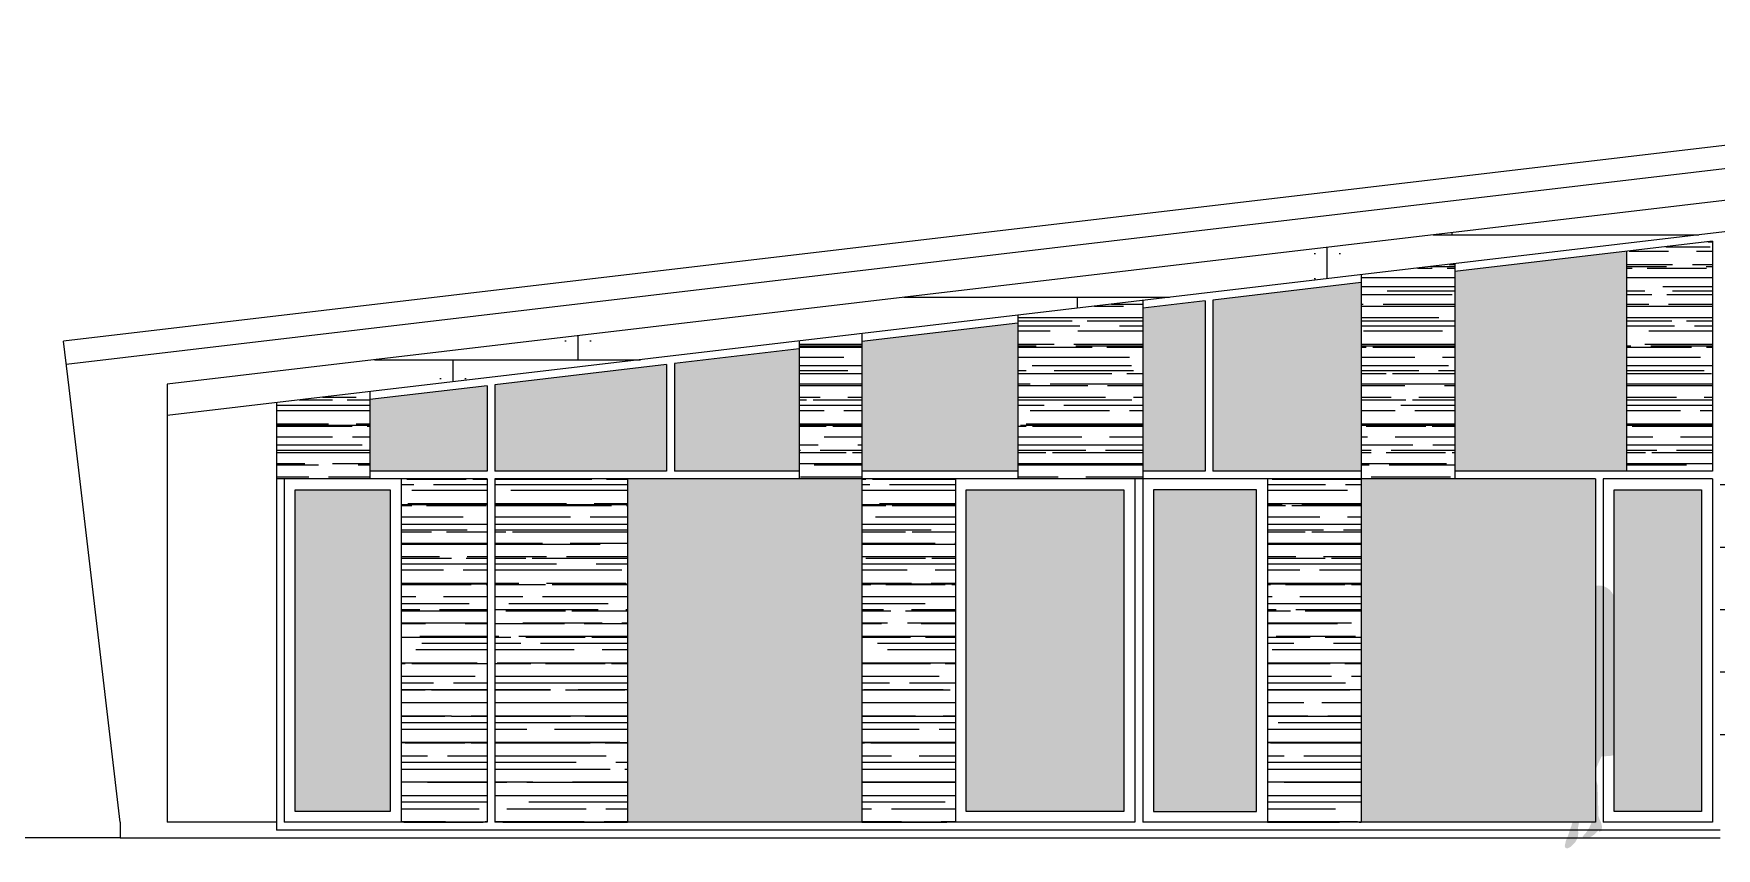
# Model space of a CAD drawing. Header units: millimetres. Extents: x 589 to 1175, y -455 to -172.
# Drawn here: x 1029.31 to 1040.09, y -344.65 to -339.43 of the extents above; entities that cross this region are included whole.
import ezdxf

# ---------------------------------------------------------------- set-up
doc = ezdxf.new("R2010")
doc.units = ezdxf.units.MM
doc.layers.add('FLOATING-WINDOWS', color=2, linetype='Continuous', plot=False)
for name, color, linetype in [('pohled', 4, 'Continuous'), ('SRAFA', 251, 'Continuous'), ('srafa fasada', 253, 'Continuous'), ('stafaz', 252, 'Continuous'), ('ZDIVO', 1, 'Continuous')]:
    doc.layers.add(name, color=color, linetype=linetype)
pattern_1 = [(0, (0, 1.21553), (0.2794, 0.127), [1.905, -0.254, 0.635, -0.127]), (0, (0.16891, 1.27903), (-0.127, 0.16891), [0.381, -0.04191, 0.762, -0.09525]), (0, (0.0635, 1.32348), (0.6604, 0.08509), [1.016, -0.1778, 0.508, -0.127])]

msp = doc.modelspace()

# ---------------------------------------------------------------- hatches: boundary and pattern name
at = {"layer": 'FLOATING-WINDOWS'}
h = msp.add_hatch(dxfattribs=at)
h.set_pattern_fill('WOODS_BOARD_WIDENAILS', color=256, scale=0.2, style=0, pattern_type=2)
h.set_pattern_definition([(0, (0, 0.08), (0, 0.4), []), (90, (0, 0.08), (-0.8, 0.8), [0.4, -2.8]), (90, (0.08, 0.2), (-0.8, 0.8), [0, -0.16, 0, -3.04]), (90, (3.12, 0.2), (-0.8, 0.8), [0, -0.16, 0, -3.04]), (90, (1.6, 0.48), (-0.8, 0.8), [0.4, -2.8]), (90, (1.52, 0.6), (-0.8, 0.8), [0, -0.16, 0, -3.04]), (90, (1.68, 0.6), (-0.8, 0.8), [0, -0.16, 0, -3.04])])
h.paths.add_polyline_path([(1046.218, -339.783), (1030.168, -341.676), (1030.168, -341.877), (1044.418, -340.196), (1044.418, -342.283), (1040.718, -342.283), (1040.118, -342.283), (1040.118, -343.783), (1042.218, -343.783), (1042.549, -344.141), (1046.218, -343.233)])
h.paths.add_polyline_path([(1040.118, -344.149), (1042.549, -344.149), (1042.549, -344.141), (1042.218, -343.783), (1040.118, -343.783)])
at = {"layer": 'SRAFA'}
h = msp.add_hatch(dxfattribs=at)
h.set_pattern_fill('AR-RROOF', color=256, scale=0.005, style=0)
h.set_pattern_definition(pattern_1)
h.paths.add_polyline_path([(1040.068, -342.233), (1040.068, -340.76), (1039.518, -340.825), (1039.518, -342.233)])
h = msp.add_hatch(dxfattribs=at)
h.set_pattern_fill('AR-RROOF', color=256, scale=0.005, style=0)
h.set_pattern_definition(pattern_1)
h.paths.add_polyline_path([(1038.418, -340.904), (1037.818, -340.975), (1037.818, -342.283), (1038.418, -342.283)])
h = msp.add_hatch(dxfattribs=at)
h.set_pattern_fill('AR-RROOF', color=256, scale=0.005, style=0)
h.set_pattern_definition(pattern_1)
h.paths.add_polyline_path([(1035.618, -342.283), (1036.418, -342.283), (1036.418, -341.14), (1035.618, -341.234)])
h = msp.add_hatch(dxfattribs=at)
h.set_pattern_fill('AR-RROOF', color=256, scale=0.005, style=0)
h.set_pattern_definition(pattern_1)
h.paths.add_polyline_path([(1034.218, -342.283), (1034.618, -342.283), (1034.618, -341.352), (1034.218, -341.399)])
h = msp.add_hatch(dxfattribs=at)
h.set_pattern_fill('AR-RROOF', color=256, scale=0.005, style=0)
h.set_pattern_definition(pattern_1)
h.paths.add_polyline_path([(1031.468, -342.283), (1031.468, -341.724), (1030.868, -341.794), (1030.868, -342.283)])
h = msp.add_hatch(dxfattribs=at)
h.set_pattern_fill('AR-RROOF', color=256, scale=0.005, style=0)
h.set_pattern_definition(pattern_1)
h.paths.add_polyline_path([(1032.218, -344.483), (1032.218, -342.283), (1031.668, -342.283), (1031.668, -344.483)])
h = msp.add_hatch(dxfattribs=at)
h.set_pattern_fill('AR-RROOF', color=256, scale=0.005, style=0)
h.set_pattern_definition(pattern_1)
h.paths.add_polyline_path([(1037.818, -342.283), (1037.218, -342.283), (1037.218, -344.483), (1037.818, -344.483)])
h.paths.add_polyline_path([(1034.618, -344.483), (1035.218, -344.483), (1035.218, -342.283), (1034.618, -342.283)])
h.paths.add_polyline_path([(1033.118, -342.283), (1032.268, -342.283), (1032.268, -344.483), (1033.118, -344.483)])
at = {"layer": 'srafa fasada'}
h = msp.add_hatch(color=256, dxfattribs=at)
h.paths.add_polyline_path([(1030.988, -344.413), (1031.598, -344.413), (1031.598, -342.353), (1030.988, -342.353)])
h.paths.add_polyline_path([(1032.218, -342.233), (1032.218, -341.686), (1031.468, -341.774), (1031.468, -342.233)])
h.paths.add_polyline_path([(1033.368, -341.55), (1032.268, -341.68), (1032.268, -342.233), (1033.368, -342.233)])
h.paths.add_polyline_path([(1033.418, -341.544), (1033.418, -342.233), (1034.218, -342.233), (1034.218, -341.45)])
h.paths.add_polyline_path([(1033.118, -342.283), (1033.118, -344.483), (1034.618, -344.483), (1034.618, -342.283)])
h.paths.add_polyline_path([(1035.618, -342.233), (1035.618, -341.285), (1034.618, -341.403), (1034.618, -342.233)])
h.paths.add_polyline_path([(1035.288, -344.413), (1036.298, -344.413), (1036.298, -342.353), (1035.288, -342.353)])
h.paths.add_polyline_path([(1036.488, -344.413), (1037.148, -344.413), (1037.148, -342.353), (1036.488, -342.353)])
h.paths.add_polyline_path([(1036.818, -341.143), (1036.418, -341.19), (1036.418, -342.233), (1036.818, -342.233)])
h.paths.add_polyline_path([(1036.868, -342.233), (1037.818, -342.233), (1037.818, -341.025), (1036.868, -341.137)])
h.paths.add_polyline_path([(1038.418, -342.233), (1039.518, -342.233), (1039.518, -340.825), (1038.418, -340.954)])
h.paths.add_polyline_path([(1037.818, -342.283), (1037.818, -344.483), (1039.318, -344.483), (1039.318, -342.283)])
h.paths.add_polyline_path([(1039.438, -344.413), (1039.998, -344.413), (1039.998, -342.353), (1039.438, -342.353)])
h.paths.add_polyline_path([(1040.718, -342.233), (1041.618, -342.233), (1041.618, -340.577), (1040.718, -340.683)])
h.paths.add_polyline_path([(1041.668, -342.233), (1042.218, -342.233), (1042.218, -340.506), (1041.668, -340.571)])
h.paths.add_polyline_path([(1043.168, -342.233), (1044.368, -342.233), (1044.368, -340.253), (1043.168, -340.394)])
at = {"layer": 'stafaz'}
h = msp.add_hatch(color=256, dxfattribs=at)
h.paths.add_polyline_path([(1039.532, -343.553, 0.054027), (1039.551, -343.544), (1039.547, -343.336), (1039.543, -343.316), (1039.537, -343.296), (1039.519, -343.281), (1039.503, -343.272), (1039.484, -343.263), (1039.458, -343.24, 0.136197), (1039.471, -343.222, -0.498904), (1039.447, -343.196), (1039.449, -343.17), (1039.448, -343.132), (1039.448, -343.096), (1039.439, -343.044, 0.404561), (1039.318, -342.968), (1039.287, -342.977), (1039.266, -342.985), (1039.249, -342.992, 0.308564), (1039.237, -343.016), (1039.235, -343.05, 0.226032), (1039.218, -343.179, 0.275385), (1039.281, -343.211), (1039.264, -343.218), (1039.23, -343.246), (1039.202, -343.255), (1039.179, -343.267), (1039.174, -343.271), (1039.138, -343.337), (1039.058, -343.315), (1039.094, -343.474), (1039.093, -343.475, -0.154794), (1039.081, -343.491), (1039.06, -343.496, 0.353168), (1039.05, -343.577, 0.304001), (1039.094, -343.559), (1039.102, -343.56), (1039.112, -343.559), (1039.13, -343.552), (1039.148, -343.543), (1039.157, -343.541), (1039.184, -343.546), (1039.17, -343.624), (1039.181, -343.63), (1039.173, -343.703), (1039.174, -343.784), (1039.177, -343.875), (1039.181, -344.045), (1039.225, -344.044), (1039.216, -344.121), (1039.22, -344.139), (1039.227, -344.156), (1039.233, -344.172, 0.097557), (1039.185, -344.345, 0.02378), (1039.175, -344.449, -0.091929), (1039.159, -344.521), (1039.143, -344.569), (1039.13, -344.598), (1039.123, -344.63, 0.669691), (1039.144, -344.648, -0.031235), (1039.148, -344.646), (1039.159, -344.641), (1039.188, -344.613), (1039.205, -344.582), (1039.209, -344.552, 1.077293), (1039.208, -344.551, -0.900826), (1039.209, -344.551, -0.114259), (1039.21, -344.502, -0.037028), (1039.217, -344.471, -0.07305), (1039.236, -344.405, 0.024445), (1039.272, -344.328), (1039.282, -344.357), (1039.291, -344.4), (1039.298, -344.433), (1039.299, -344.463), (1039.29, -344.493), (1039.279, -344.518), (1039.264, -344.542), (1039.25, -344.559), (1039.238, -344.572), (1039.237, -344.576), (1039.24, -344.583), (1039.25, -344.588), (1039.284, -344.579), (1039.311, -344.562), (1039.343, -344.528), (1039.342, -344.544), (1039.359, -344.537), (1039.36, -344.506), (1039.355, -344.486), (1039.344, -344.463), (1039.338, -344.444), (1039.335, -344.342), (1039.333, -344.248), (1039.325, -344.219), (1039.315, -344.195, 0.020963), (1039.317, -344.175, -0.11608), (1039.333, -344.115), (1039.341, -344.097), (1039.353, -344.071), (1039.355, -344.062), (1039.364, -344.061), (1039.417, -344.057), (1039.447, -344.05), (1039.46, -343.986), (1039.464, -343.965), (1039.468, -343.965), (1039.487, -343.938), (1039.505, -343.919), (1039.515, -343.893), (1039.524, -343.832), (1039.526, -343.784), (1039.526, -343.783), (1039.53, -343.726), (1039.536, -343.657), (1039.534, -343.596)])
h.paths.add_polyline_path([(1039.446, -344.049, -0.000438), (1039.446, -344.049, -0.000526), (1039.446, -344.049, -1038.007597)], flags=16)

# ---------------------------------------------------------------- linework, layer by layer
at = {"layer": 'pohled'}
for p, q in [((1046.218, -339.43), (1029.505, -341.401)), ((1046.218, -339.581), (1029.522, -341.55)), ((1046.318, -339.771), (1030.168, -341.676)), ((1044.418, -340.196), (1030.168, -341.877)), ((1040.068, -340.76), (1038.418, -340.954)), ((1039.518, -340.825), (1039.518, -342.233)), ((1040.068, -340.76), (1040.068, -342.233)), ((1038.418, -340.904), (1038.418, -342.283)), ((1037.818, -341.025), (1036.868, -341.137)), ((1037.818, -340.975), (1037.818, -344.483)), ((1036.418, -341.14), (1036.418, -344.483)), ((1036.818, -341.143), (1036.418, -341.19)), ((1036.818, -341.143), (1036.818, -342.233)), ((1036.868, -341.137), (1036.868, -342.233)), ((1035.618, -341.285), (1034.618, -341.403)), ((1035.618, -341.234), (1035.618, -342.283)), ((1034.618, -341.352), (1034.618, -344.483)), ((1029.54, -341.7), (1029.505, -341.401)), ((1034.218, -341.45), (1033.418, -341.544)), ((1034.218, -341.399), (1034.218, -342.283)), ((1033.368, -341.55), (1032.268, -341.68)), ((1033.368, -341.55), (1033.368, -342.233)), ((1033.418, -341.544), (1033.418, -342.233)), ((1029.868, -344.483), (1029.54, -341.7)), ((1030.168, -341.676), (1030.168, -344.483)), ((1032.218, -341.686), (1031.468, -341.774)), ((1032.218, -341.686), (1032.218, -342.233)), ((1032.268, -341.68), (1032.268, -342.233)), ((1030.868, -341.794), (1030.868, -344.533)), ((1031.468, -341.724), (1031.468, -342.283)), ((1032.218, -342.233), (1031.468, -342.233)), ((1033.368, -342.233), (1032.268, -342.233)), ((1034.218, -342.233), (1033.418, -342.233)), ((1035.618, -342.233), (1034.618, -342.233)), ((1036.818, -342.233), (1036.418, -342.233)), ((1037.818, -342.233), (1036.868, -342.233)), ((1040.068, -342.233), (1038.418, -342.233)), ((1032.218, -342.283), (1030.868, -342.283)), ((1030.918, -342.283), (1030.918, -344.483)), ((1031.668, -342.283), (1031.668, -344.483)), ((1032.218, -342.283), (1032.218, -344.483)), ((1032.268, -342.283), (1032.268, -344.483)), ((1039.318, -342.283), (1032.268, -342.283)), ((1033.118, -342.283), (1033.118, -344.483)), ((1035.218, -342.283), (1035.218, -344.483)), ((1036.368, -342.283), (1036.368, -344.483)), ((1037.218, -342.283), (1037.218, -344.483)), ((1039.318, -342.283), (1039.318, -344.483)), ((1039.368, -342.283), (1039.368, -344.483)), ((1040.068, -342.283), (1039.368, -342.283)), ((1040.068, -342.283), (1040.068, -344.483)), ((1029.868, -344.483), (1029.868, -344.583)), ((1030.868, -344.483), (1030.168, -344.483)), ((1032.218, -344.483), (1030.918, -344.483)), ((1036.368, -344.483), (1032.268, -344.483)), ((1039.318, -344.483), (1036.418, -344.483)), ((1040.068, -344.483), (1039.368, -344.483)), ((1040.118, -344.533), (1030.868, -344.533))]:
    msp.add_line(p, q, dxfattribs=at)
for points in [[(1030.988, -342.353), (1031.598, -342.353), (1031.598, -344.413), (1030.988, -344.413)], [(1035.288, -342.353), (1036.298, -342.353), (1036.298, -344.413), (1035.288, -344.413)], [(1036.488, -344.413), (1037.148, -344.413), (1037.148, -342.353), (1036.488, -342.353)], [(1039.438, -342.353), (1039.998, -342.353), (1039.998, -344.413), (1039.438, -344.413)]]:
    msp.add_lwpolyline(points, close=True, dxfattribs=at)
at = {"layer": 'ZDIVO'}
for q in [(1027.747, -344.583), (1040.118, -344.583)]:
    msp.add_line((1029.868, -344.583), q, dxfattribs=at)

doc.saveas('drawing.dxf')
